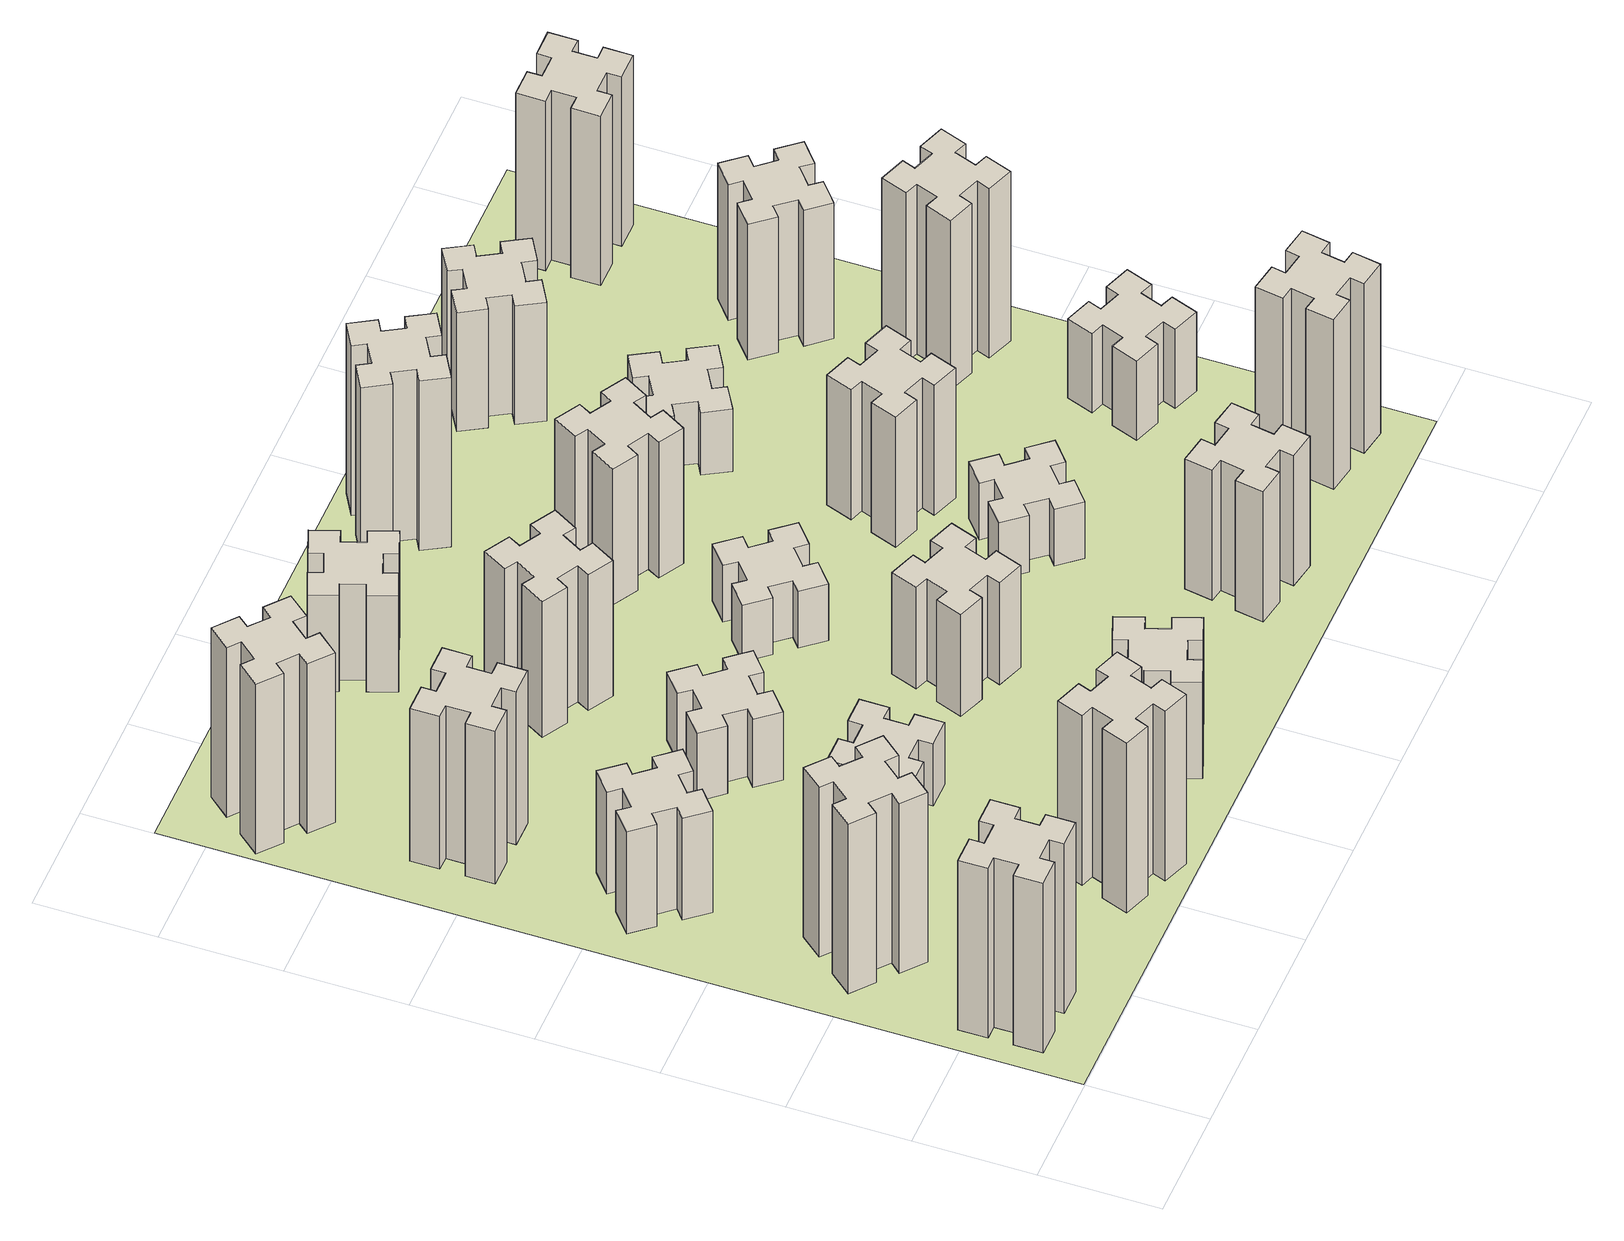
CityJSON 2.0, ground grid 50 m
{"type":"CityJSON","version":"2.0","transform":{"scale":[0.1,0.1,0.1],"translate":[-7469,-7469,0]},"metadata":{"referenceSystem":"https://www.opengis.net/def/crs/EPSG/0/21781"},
"CityObjects":{
"building1":{"type":"Building","attributes":{"class":"1000","function":"1000","usage":"1000","yearOfConstruction":2016,"roofType":"1000","measuredHeight":90,"storeysAboveGround":30,"storeysBelowGround":0},"geometry":[{"type":"Solid","lod":"1","boundaries":[[[[0,1,2,3,4,5,6,7,8,9,10,11,12,13,14,15,16,17,18,19]],[[17,16,20,21]],[[16,15,22,20]],[[15,14,23,22]],[[14,13,24,23]],[[13,12,25,24]],[[12,11,26,25]],[[11,10,27,26]],[[10,9,28,27]],[[9,8,29,28]],[[8,7,30,29]],[[7,6,31,30]],[[6,5,32,31]],[[5,4,33,32]],[[4,3,34,33]],[[3,2,35,34]],[[2,1,36,35]],[[1,0,37,36]],[[0,19,38,37]],[[19,18,39,38]],[[18,17,21,39]],[[24,25,26,27,28,29,30,31,32,33,34,35,36,37,38,39,21,20,22,23]]]]}]},
"building2":{"type":"Building","attributes":{"class":"1000","function":"1000","usage":"1000","yearOfConstruction":2016,"roofType":"1000","measuredHeight":90,"storeysAboveGround":30,"storeysBelowGround":0},"geometry":[{"type":"Solid","lod":"1","boundaries":[[[[40,41,42,43,44,45,46,47,48,49,50,51,52,53,54,55,56,57,58,59]],[[57,56,60,61]],[[56,55,62,60]],[[55,54,63,62]],[[54,53,64,63]],[[53,52,65,64]],[[52,51,66,65]],[[51,50,67,66]],[[50,49,68,67]],[[49,48,69,68]],[[48,47,70,69]],[[47,46,71,70]],[[46,45,72,71]],[[45,44,73,72]],[[44,43,74,73]],[[43,42,75,74]],[[42,41,76,75]],[[41,40,77,76]],[[40,59,78,77]],[[59,58,79,78]],[[58,57,61,79]],[[64,65,66,67,68,69,70,71,72,73,74,75,76,77,78,79,61,60,62,63]]]]}]},
"building3":{"type":"Building","attributes":{"class":"1000","function":"1000","usage":"1000","yearOfConstruction":2016,"roofType":"1000","measuredHeight":54,"storeysAboveGround":30,"storeysBelowGround":0},"geometry":[{"type":"Solid","lod":"1","boundaries":[[[[80,81,82,83,84,85,86,87,88,89,90,91,92,93,94,95,96,97,98,99]],[[97,96,100,101]],[[96,95,102,100]],[[95,94,103,102]],[[94,93,104,103]],[[93,92,105,104]],[[92,91,106,105]],[[91,90,107,106]],[[90,89,108,107]],[[89,88,109,108]],[[88,87,110,109]],[[87,86,111,110]],[[86,85,112,111]],[[85,84,113,112]],[[84,83,114,113]],[[83,82,115,114]],[[82,81,116,115]],[[81,80,117,116]],[[80,99,118,117]],[[99,98,119,118]],[[98,97,101,119]],[[104,105,106,107,108,109,110,111,112,113,114,115,116,117,118,119,101,100,102,103]]]]}]},
"building4":{"type":"Building","attributes":{"class":"1000","function":"1000","usage":"1000","yearOfConstruction":2016,"roofType":"1000","measuredHeight":81,"storeysAboveGround":30,"storeysBelowGround":0},"geometry":[{"type":"Solid","lod":"1","boundaries":[[[[120,121,122,123,124,125,126,127,128,129,130,131,132,133,134,135,136,137,138,139]],[[137,136,140,141]],[[136,135,142,140]],[[135,134,143,142]],[[134,133,144,143]],[[133,132,145,144]],[[132,131,146,145]],[[131,130,147,146]],[[130,129,148,147]],[[129,128,149,148]],[[128,127,150,149]],[[127,126,151,150]],[[126,125,152,151]],[[125,124,153,152]],[[124,123,154,153]],[[123,122,155,154]],[[122,121,156,155]],[[121,120,157,156]],[[120,139,158,157]],[[139,138,159,158]],[[138,137,141,159]],[[144,145,146,147,148,149,150,151,152,153,154,155,156,157,158,159,141,140,142,143]]]]}]},
"building5":{"type":"Building","attributes":{"class":"1000","function":"1000","usage":"1000","yearOfConstruction":2016,"roofType":"1000","measuredHeight":90,"storeysAboveGround":30,"storeysBelowGround":0},"geometry":[{"type":"Solid","lod":"1","boundaries":[[[[160,161,162,163,164,165,166,167,168,169,170,171,172,173,174,175,176,177,178,179]],[[177,176,180,181]],[[176,175,182,180]],[[175,174,183,182]],[[174,173,184,183]],[[173,172,185,184]],[[172,171,186,185]],[[171,170,187,186]],[[170,169,188,187]],[[169,168,189,188]],[[168,167,190,189]],[[167,166,191,190]],[[166,165,192,191]],[[165,164,193,192]],[[164,163,194,193]],[[163,162,195,194]],[[162,161,196,195]],[[161,160,197,196]],[[160,179,198,197]],[[179,178,199,198]],[[178,177,181,199]],[[184,185,186,187,188,189,190,191,192,193,194,195,196,197,198,199,181,180,182,183]]]]}]},
"building6":{"type":"Building","attributes":{"class":"1000","function":"1000","usage":"1000","yearOfConstruction":2016,"roofType":"1000","measuredHeight":90,"storeysAboveGround":30,"storeysBelowGround":0},"geometry":[{"type":"Solid","lod":"1","boundaries":[[[[200,201,202,203,204,205,206,207,208,209,210,211,212,213,214,215,216,217,218,219]],[[217,216,220,221]],[[216,215,222,220]],[[215,214,223,222]],[[214,213,224,223]],[[213,212,225,224]],[[212,211,226,225]],[[211,210,227,226]],[[210,209,228,227]],[[209,208,229,228]],[[208,207,230,229]],[[207,206,231,230]],[[206,205,232,231]],[[205,204,233,232]],[[204,203,234,233]],[[203,202,235,234]],[[202,201,236,235]],[[201,200,237,236]],[[200,219,238,237]],[[219,218,239,238]],[[218,217,221,239]],[[224,225,226,227,228,229,230,231,232,233,234,235,236,237,238,239,221,220,222,223]]]]}]},
"building7":{"type":"Building","attributes":{"class":"1000","function":"1000","usage":"1000","yearOfConstruction":2016,"roofType":"1000","measuredHeight":33,"storeysAboveGround":30,"storeysBelowGround":0},"geometry":[{"type":"Solid","lod":"1","boundaries":[[[[240,241,242,243,244,245,246,247,248,249,250,251,252,253,254,255,256,257,258,259]],[[257,256,260,261]],[[256,255,262,260]],[[255,254,263,262]],[[254,253,264,263]],[[253,252,265,264]],[[252,251,266,265]],[[251,250,267,266]],[[250,249,268,267]],[[249,248,269,268]],[[248,247,270,269]],[[247,246,271,270]],[[246,245,272,271]],[[245,244,273,272]],[[244,243,274,273]],[[243,242,275,274]],[[242,241,276,275]],[[241,240,277,276]],[[240,259,278,277]],[[259,258,279,278]],[[258,257,261,279]],[[264,265,266,267,268,269,270,271,272,273,274,275,276,277,278,279,261,260,262,263]]]]}]},
"building8":{"type":"Building","attributes":{"class":"1000","function":"1000","usage":"1000","yearOfConstruction":2016,"roofType":"1000","measuredHeight":36,"storeysAboveGround":30,"storeysBelowGround":0},"geometry":[{"type":"Solid","lod":"1","boundaries":[[[[280,281,282,283,284,285,286,287,288,289,290,291,292,293,294,295,296,297,298,299]],[[297,296,300,301]],[[296,295,302,300]],[[295,294,303,302]],[[294,293,304,303]],[[293,292,305,304]],[[292,291,306,305]],[[291,290,307,306]],[[290,289,308,307]],[[289,288,309,308]],[[288,287,310,309]],[[287,286,311,310]],[[286,285,312,311]],[[285,284,313,312]],[[284,283,314,313]],[[283,282,315,314]],[[282,281,316,315]],[[281,280,317,316]],[[280,299,318,317]],[[299,298,319,318]],[[298,297,301,319]],[[304,305,306,307,308,309,310,311,312,313,314,315,316,317,318,319,301,300,302,303]]]]}]},
"building9":{"type":"Building","attributes":{"class":"1000","function":"1000","usage":"1000","yearOfConstruction":2016,"roofType":"1000","measuredHeight":51,"storeysAboveGround":30,"storeysBelowGround":0},"geometry":[{"type":"Solid","lod":"1","boundaries":[[[[320,321,322,323,324,325,326,327,328,329,330,331,332,333,334,335,336,337,338,339]],[[337,336,340,341]],[[336,335,342,340]],[[335,334,343,342]],[[334,333,344,343]],[[333,332,345,344]],[[332,331,346,345]],[[331,330,347,346]],[[330,329,348,347]],[[329,328,349,348]],[[328,327,350,349]],[[327,326,351,350]],[[326,325,352,351]],[[325,324,353,352]],[[324,323,354,353]],[[323,322,355,354]],[[322,321,356,355]],[[321,320,357,356]],[[320,339,358,357]],[[339,338,359,358]],[[338,337,341,359]],[[344,345,346,347,348,349,350,351,352,353,354,355,356,357,358,359,341,340,342,343]]]]}]},
"building10":{"type":"Building","attributes":{"class":"1000","function":"1000","usage":"1000","yearOfConstruction":2016,"roofType":"1000","measuredHeight":72,"storeysAboveGround":30,"storeysBelowGround":0},"geometry":[{"type":"Solid","lod":"1","boundaries":[[[[360,361,362,363,364,365,366,367,368,369,370,371,372,373,374,375,376,377,378,379]],[[377,376,380,381]],[[376,375,382,380]],[[375,374,383,382]],[[374,373,384,383]],[[373,372,385,384]],[[372,371,386,385]],[[371,370,387,386]],[[370,369,388,387]],[[369,368,389,388]],[[368,367,390,389]],[[367,366,391,390]],[[366,365,392,391]],[[365,364,393,392]],[[364,363,394,393]],[[363,362,395,394]],[[362,361,396,395]],[[361,360,397,396]],[[360,379,398,397]],[[379,378,399,398]],[[378,377,381,399]],[[384,385,386,387,388,389,390,391,392,393,394,395,396,397,398,399,381,380,382,383]]]]}]},
"building11":{"type":"Building","attributes":{"class":"1000","function":"1000","usage":"1000","yearOfConstruction":2016,"roofType":"1000","measuredHeight":51,"storeysAboveGround":30,"storeysBelowGround":0},"geometry":[{"type":"Solid","lod":"1","boundaries":[[[[400,401,402,403,404,405,406,407,408,409,410,411,412,413,414,415,416,417,418,419]],[[417,416,420,421]],[[416,415,422,420]],[[415,414,423,422]],[[414,413,424,423]],[[413,412,425,424]],[[412,411,426,425]],[[411,410,427,426]],[[410,409,428,427]],[[409,408,429,428]],[[408,407,430,429]],[[407,406,431,430]],[[406,405,432,431]],[[405,404,433,432]],[[404,403,434,433]],[[403,402,435,434]],[[402,401,436,435]],[[401,400,437,436]],[[400,419,438,437]],[[419,418,439,438]],[[418,417,421,439]],[[424,425,426,427,428,429,430,431,432,433,434,435,436,437,438,439,421,420,422,423]]]]}]},
"building12":{"type":"Building","attributes":{"class":"1000","function":"1000","usage":"1000","yearOfConstruction":2016,"roofType":"1000","measuredHeight":54,"storeysAboveGround":30,"storeysBelowGround":0},"geometry":[{"type":"Solid","lod":"1","boundaries":[[[[440,441,442,443,444,445,446,447,448,449,450,451,452,453,454,455,456,457,458,459]],[[457,456,460,461]],[[456,455,462,460]],[[455,454,463,462]],[[454,453,464,463]],[[453,452,465,464]],[[452,451,466,465]],[[451,450,467,466]],[[450,449,468,467]],[[449,448,469,468]],[[448,447,470,469]],[[447,446,471,470]],[[446,445,472,471]],[[445,444,473,472]],[[444,443,474,473]],[[443,442,475,474]],[[442,441,476,475]],[[441,440,477,476]],[[440,459,478,477]],[[459,458,479,478]],[[458,457,461,479]],[[464,465,466,467,468,469,470,471,472,473,474,475,476,477,478,479,461,460,462,463]]]]}]},
"building13":{"type":"Building","attributes":{"class":"1000","function":"1000","usage":"1000","yearOfConstruction":2016,"roofType":"1000","measuredHeight":30,"storeysAboveGround":30,"storeysBelowGround":0},"geometry":[{"type":"Solid","lod":"1","boundaries":[[[[480,481,482,483,484,485,486,487,488,489,490,491,492,493,494,495,496,497,498,499]],[[497,496,500,501]],[[496,495,502,500]],[[495,494,503,502]],[[494,493,504,503]],[[493,492,505,504]],[[492,491,506,505]],[[491,490,507,506]],[[490,489,508,507]],[[489,488,509,508]],[[488,487,510,509]],[[487,486,511,510]],[[486,485,512,511]],[[485,484,513,512]],[[484,483,514,513]],[[483,482,515,514]],[[482,481,516,515]],[[481,480,517,516]],[[480,499,518,517]],[[499,498,519,518]],[[498,497,501,519]],[[504,505,506,507,508,509,510,511,512,513,514,515,516,517,518,519,501,500,502,503]]]]}]},
"building14":{"type":"Building","attributes":{"class":"1000","function":"1000","usage":"1000","yearOfConstruction":2016,"roofType":"1000","measuredHeight":72,"storeysAboveGround":30,"storeysBelowGround":0},"geometry":[{"type":"Solid","lod":"1","boundaries":[[[[520,521,522,523,524,525,526,527,528,529,530,531,532,533,534,535,536,537,538,539]],[[537,536,540,541]],[[536,535,542,540]],[[535,534,543,542]],[[534,533,544,543]],[[533,532,545,544]],[[532,531,546,545]],[[531,530,547,546]],[[530,529,548,547]],[[529,528,549,548]],[[528,527,550,549]],[[527,526,551,550]],[[526,525,552,551]],[[525,524,553,552]],[[524,523,554,553]],[[523,522,555,554]],[[522,521,556,555]],[[521,520,557,556]],[[520,539,558,557]],[[539,538,559,558]],[[538,537,541,559]],[[544,545,546,547,548,549,550,551,552,553,554,555,556,557,558,559,541,540,542,543]]]]}]},
"building15":{"type":"Building","attributes":{"class":"1000","function":"1000","usage":"1000","yearOfConstruction":2016,"roofType":"1000","measuredHeight":69,"storeysAboveGround":30,"storeysBelowGround":0},"geometry":[{"type":"Solid","lod":"1","boundaries":[[[[560,561,562,563,564,565,566,567,568,569,570,571,572,573,574,575,576,577,578,579]],[[577,576,580,581]],[[576,575,582,580]],[[575,574,583,582]],[[574,573,584,583]],[[573,572,585,584]],[[572,571,586,585]],[[571,570,587,586]],[[570,569,588,587]],[[569,568,589,588]],[[568,567,590,589]],[[567,566,591,590]],[[566,565,592,591]],[[565,564,593,592]],[[564,563,594,593]],[[563,562,595,594]],[[562,561,596,595]],[[561,560,597,596]],[[560,579,598,597]],[[579,578,599,598]],[[578,577,581,599]],[[584,585,586,587,588,589,590,591,592,593,594,595,596,597,598,599,581,580,582,583]]]]}]},
"building16":{"type":"Building","attributes":{"class":"1000","function":"1000","usage":"1000","yearOfConstruction":2016,"roofType":"1000","measuredHeight":90,"storeysAboveGround":30,"storeysBelowGround":0},"geometry":[{"type":"Solid","lod":"1","boundaries":[[[[600,601,602,603,604,605,606,607,608,609,610,611,612,613,614,615,616,617,618,619]],[[617,616,620,621]],[[616,615,622,620]],[[615,614,623,622]],[[614,613,624,623]],[[613,612,625,624]],[[612,611,626,625]],[[611,610,627,626]],[[610,609,628,627]],[[609,608,629,628]],[[608,607,630,629]],[[607,606,631,630]],[[606,605,632,631]],[[605,604,633,632]],[[604,603,634,633]],[[603,602,635,634]],[[602,601,636,635]],[[601,600,637,636]],[[600,619,638,637]],[[619,618,639,638]],[[618,617,621,639]],[[624,625,626,627,628,629,630,631,632,633,634,635,636,637,638,639,621,620,622,623]]]]}]},
"building17":{"type":"Building","attributes":{"class":"1000","function":"1000","usage":"1000","yearOfConstruction":2016,"roofType":"1000","measuredHeight":30,"storeysAboveGround":30,"storeysBelowGround":0},"geometry":[{"type":"Solid","lod":"1","boundaries":[[[[640,641,642,643,644,645,646,647,648,649,650,651,652,653,654,655,656,657,658,659]],[[657,656,660,661]],[[656,655,662,660]],[[655,654,663,662]],[[654,653,664,663]],[[653,652,665,664]],[[652,651,666,665]],[[651,650,667,666]],[[650,649,668,667]],[[649,648,669,668]],[[648,647,670,669]],[[647,646,671,670]],[[646,645,672,671]],[[645,644,673,672]],[[644,643,674,673]],[[643,642,675,674]],[[642,641,676,675]],[[641,640,677,676]],[[640,659,678,677]],[[659,658,679,678]],[[658,657,661,679]],[[664,665,666,667,668,669,670,671,672,673,674,675,676,677,678,679,661,660,662,663]]]]}]},
"building18":{"type":"Building","attributes":{"class":"1000","function":"1000","usage":"1000","yearOfConstruction":2016,"roofType":"1000","measuredHeight":69,"storeysAboveGround":30,"storeysBelowGround":0},"geometry":[{"type":"Solid","lod":"1","boundaries":[[[[680,681,682,683,684,685,686,687,688,689,690,691,692,693,694,695,696,697,698,699]],[[697,696,700,701]],[[696,695,702,700]],[[695,694,703,702]],[[694,693,704,703]],[[693,692,705,704]],[[692,691,706,705]],[[691,690,707,706]],[[690,689,708,707]],[[689,688,709,708]],[[688,687,710,709]],[[687,686,711,710]],[[686,685,712,711]],[[685,684,713,712]],[[684,683,714,713]],[[683,682,715,714]],[[682,681,716,715]],[[681,680,717,716]],[[680,699,718,717]],[[699,698,719,718]],[[698,697,701,719]],[[704,705,706,707,708,709,710,711,712,713,714,715,716,717,718,719,701,700,702,703]]]]}]},
"building19":{"type":"Building","attributes":{"class":"1000","function":"1000","usage":"1000","yearOfConstruction":2016,"roofType":"1000","measuredHeight":33,"storeysAboveGround":30,"storeysBelowGround":0},"geometry":[{"type":"Solid","lod":"1","boundaries":[[[[720,721,722,723,724,725,726,727,728,729,730,731,732,733,734,735,736,737,738,739]],[[737,736,740,741]],[[736,735,742,740]],[[735,734,743,742]],[[734,733,744,743]],[[733,732,745,744]],[[732,731,746,745]],[[731,730,747,746]],[[730,729,748,747]],[[729,728,749,748]],[[728,727,750,749]],[[727,726,751,750]],[[726,725,752,751]],[[725,724,753,752]],[[724,723,754,753]],[[723,722,755,754]],[[722,721,756,755]],[[721,720,757,756]],[[720,739,758,757]],[[739,738,759,758]],[[738,737,741,759]],[[744,745,746,747,748,749,750,751,752,753,754,755,756,757,758,759,741,740,742,743]]]]}]},
"building20":{"type":"Building","attributes":{"class":"1000","function":"1000","usage":"1000","yearOfConstruction":2016,"roofType":"1000","measuredHeight":90,"storeysAboveGround":30,"storeysBelowGround":0},"geometry":[{"type":"Solid","lod":"1","boundaries":[[[[760,761,762,763,764,765,766,767,768,769,770,771,772,773,774,775,776,777,778,779]],[[777,776,780,781]],[[776,775,782,780]],[[775,774,783,782]],[[774,773,784,783]],[[773,772,785,784]],[[772,771,786,785]],[[771,770,787,786]],[[770,769,788,787]],[[769,768,789,788]],[[768,767,790,789]],[[767,766,791,790]],[[766,765,792,791]],[[765,764,793,792]],[[764,763,794,793]],[[763,762,795,794]],[[762,761,796,795]],[[761,760,797,796]],[[760,779,798,797]],[[779,778,799,798]],[[778,777,781,799]],[[784,785,786,787,788,789,790,791,792,793,794,795,796,797,798,799,781,780,782,783]]]]}]},
"building21":{"type":"Building","attributes":{"class":"1000","function":"1000","usage":"1000","yearOfConstruction":2016,"roofType":"1000","measuredHeight":63,"storeysAboveGround":30,"storeysBelowGround":0},"geometry":[{"type":"Solid","lod":"1","boundaries":[[[[800,801,802,803,804,805,806,807,808,809,810,811,812,813,814,815,816,817,818,819]],[[817,816,820,821]],[[816,815,822,820]],[[815,814,823,822]],[[814,813,824,823]],[[813,812,825,824]],[[812,811,826,825]],[[811,810,827,826]],[[810,809,828,827]],[[809,808,829,828]],[[808,807,830,829]],[[807,806,831,830]],[[806,805,832,831]],[[805,804,833,832]],[[804,803,834,833]],[[803,802,835,834]],[[802,801,836,835]],[[801,800,837,836]],[[800,819,838,837]],[[819,818,839,838]],[[818,817,821,839]],[[824,825,826,827,828,829,830,831,832,833,834,835,836,837,838,839,821,820,822,823]]]]}]},
"building22":{"type":"Building","attributes":{"class":"1000","function":"1000","usage":"1000","yearOfConstruction":2016,"roofType":"1000","measuredHeight":42,"storeysAboveGround":30,"storeysBelowGround":0},"geometry":[{"type":"Solid","lod":"1","boundaries":[[[[840,841,842,843,844,845,846,847,848,849,850,851,852,853,854,855,856,857,858,859]],[[857,856,860,861]],[[856,855,862,860]],[[855,854,863,862]],[[854,853,864,863]],[[853,852,865,864]],[[852,851,866,865]],[[851,850,867,866]],[[850,849,868,867]],[[849,848,869,868]],[[848,847,870,869]],[[847,846,871,870]],[[846,845,872,871]],[[845,844,873,872]],[[844,843,874,873]],[[843,842,875,874]],[[842,841,876,875]],[[841,840,877,876]],[[840,859,878,877]],[[859,858,879,878]],[[858,857,861,879]],[[864,865,866,867,868,869,870,871,872,873,874,875,876,877,878,879,861,860,862,863]]]]}]},
"building23":{"type":"Building","attributes":{"class":"1000","function":"1000","usage":"1000","yearOfConstruction":2016,"roofType":"1000","measuredHeight":90,"storeysAboveGround":30,"storeysBelowGround":0},"geometry":[{"type":"Solid","lod":"1","boundaries":[[[[880,881,882,883,884,885,886,887,888,889,890,891,892,893,894,895,896,897,898,899]],[[897,896,900,901]],[[896,895,902,900]],[[895,894,903,902]],[[894,893,904,903]],[[893,892,905,904]],[[892,891,906,905]],[[891,890,907,906]],[[890,889,908,907]],[[889,888,909,908]],[[888,887,910,909]],[[887,886,911,910]],[[886,885,912,911]],[[885,884,913,912]],[[884,883,914,913]],[[883,882,915,914]],[[882,881,916,915]],[[881,880,917,916]],[[880,899,918,917]],[[899,898,919,918]],[[898,897,901,919]],[[904,905,906,907,908,909,910,911,912,913,914,915,916,917,918,919,901,900,902,903]]]]}]},
"building24":{"type":"Building","attributes":{"class":"1000","function":"1000","usage":"1000","yearOfConstruction":2016,"roofType":"1000","measuredHeight":72,"storeysAboveGround":30,"storeysBelowGround":0},"geometry":[{"type":"Solid","lod":"1","boundaries":[[[[920,921,922,923,924,925,926,927,928,929,930,931,932,933,934,935,936,937,938,939]],[[937,936,940,941]],[[936,935,942,940]],[[935,934,943,942]],[[934,933,944,943]],[[933,932,945,944]],[[932,931,946,945]],[[931,930,947,946]],[[930,929,948,947]],[[929,928,949,948]],[[928,927,950,949]],[[927,926,951,950]],[[926,925,952,951]],[[925,924,953,952]],[[924,923,954,953]],[[923,922,955,954]],[[922,921,956,955]],[[921,920,957,956]],[[920,939,958,957]],[[939,938,959,958]],[[938,937,941,959]],[[944,945,946,947,948,949,950,951,952,953,954,955,956,957,958,959,941,940,942,943]]]]}]},
"building25":{"type":"Building","attributes":{"class":"1000","function":"1000","usage":"1000","yearOfConstruction":2016,"roofType":"1000","measuredHeight":90,"storeysAboveGround":30,"storeysBelowGround":0},"geometry":[{"type":"Solid","lod":"1","boundaries":[[[[960,961,962,963,964,965,966,967,968,969,970,971,972,973,974,975,976,977,978,979]],[[977,976,980,981]],[[976,975,982,980]],[[975,974,983,982]],[[974,973,984,983]],[[973,972,985,984]],[[972,971,986,985]],[[971,970,987,986]],[[970,969,988,987]],[[969,968,989,988]],[[968,967,990,989]],[[967,966,991,990]],[[966,965,992,991]],[[965,964,993,992]],[[964,963,994,993]],[[963,962,995,994]],[[962,961,996,995]],[[961,960,997,996]],[[960,979,998,997]],[[979,978,999,998]],[[978,977,981,999]],[[984,985,986,987,988,989,990,991,992,993,994,995,996,997,998,999,981,980,982,983]]]]}]},
"landuse1":{"type":"LandUse","attributes":{"name":"plot1","function":"1010"},"geometry":[{"type":"MultiSurface","lod":"1","boundaries":[[[1000,1001,1002,1003]]]}]}
},
"vertices":[
[165,425,0],[165,325,0],[105,325,0],[105,205,0],[225,205,0],[225,265,0],[325,265,0],[325,205,0],[445,205,0],[445,325,0],[385,325,0],[385,425,0],[445,425,0],[445,545,0],[325,545,0],[325,485,0],[225,485,0],[225,545,0],[105,545,0],[105,425,0],[225,485,900],[225,545,900],[325,485,900],[325,545,900],[445,545,900],[445,425,900],[385,425,900],[385,325,900],[445,325,900],[445,205,900],[325,205,900],[325,265,900],[225,265,900],[225,205,900],[105,205,900],[105,325,900],[165,325,900],[165,425,900],[105,425,900],[105,545,900],
[484,1067,0],[408,1132,0],[446,1178,0],[354,1255,0],[277,1163,0],[323,1124,0],[259,1048,0],[213,1086,0],[136,994,0],[228,917,0],[266,963,0],[343,899,0],[304,853,0],[396,776,0],[473,868,0],[427,906,0],[492,983,0],[538,944,0],[615,1036,0],[523,1113,0],[492,983,900],[538,944,900],[427,906,900],[473,868,900],[396,776,900],[304,853,900],[343,899,900],[266,963,900],[228,917,900],[136,994,900],[213,1086,900],[259,1048,900],[323,1124,900],[277,1163,900],[354,1255,900],[446,1178,900],[408,1132,900],[484,1067,900],[523,1113,900],[615,1036,900],
[492,1888,0],[427,1964,0],[473,2003,0],[396,2095,0],[304,2018,0],[343,1972,0],[266,1907,0],[228,1953,0],[136,1876,0],[213,1784,0],[259,1823,0],[323,1746,0],[277,1708,0],[354,1616,0],[446,1693,0],[408,1739,0],[484,1803,0],[523,1757,0],[615,1834,0],[538,1926,0],[484,1803,540],[523,1757,540],[408,1739,540],[446,1693,540],[354,1616,540],[277,1708,540],[323,1746,540],[259,1823,540],[213,1784,540],[136,1876,540],[228,1953,540],[266,1907,540],[343,1972,540],[304,2018,540],[396,2095,540],[473,2003,540],[427,1964,540],[492,1888,540],[538,1926,540],[615,1834,540],
[485,2545,0],[485,2645,0],[545,2645,0],[545,2765,0],[425,2765,0],[425,2705,0],[325,2705,0],[325,2765,0],[205,2765,0],[205,2645,0],[265,2645,0],[265,2545,0],[205,2545,0],[205,2425,0],[325,2425,0],[325,2485,0],[425,2485,0],[425,2425,0],[545,2425,0],[545,2545,0],[425,2485,810],[425,2425,810],[325,2485,810],[325,2425,810],[205,2425,810],[205,2545,810],[265,2545,810],[265,2645,810],[205,2645,810],[205,2765,810],[325,2765,810],[325,2705,810],[425,2705,810],[425,2765,810],[545,2765,810],[545,2645,810],[485,2645,810],[485,2545,810],[545,2545,810],[545,2425,810],
[1029,360,0],[995,266,0],[939,287,0],[897,174,0],[1010,133,0],[1031,189,0],[1125,155,0],[1104,99,0],[1217,57,0],[1258,170,0],[1202,191,0],[1236,285,0],[1292,264,0],[1333,377,0],[1220,418,0],[1200,362,0],[1106,396,0],[1127,452,0],[1014,493,0],[973,380,0],[1106,396,900],[1127,452,900],[1200,362,900],[1220,418,900],[1333,377,900],[1292,264,900],[1236,285,900],[1202,191,900],[1258,170,900],[1217,57,900],[1104,99,900],[1125,155,900],[1031,189,900],[1010,133,900],[897,174,900],[939,287,900],[995,266,900],[1029,360,900],[973,380,900],[1014,493,900],
[384,3387,0],[308,3452,0],[346,3498,0],[254,3575,0],[177,3483,0],[223,3444,0],[159,3368,0],[113,3406,0],[36,3314,0],[128,3237,0],[166,3283,0],[243,3219,0],[204,3173,0],[296,3096,0],[373,3188,0],[327,3226,0],[392,3303,0],[438,3264,0],[515,3356,0],[423,3433,0],[392,3303,900],[438,3264,900],[327,3226,900],[373,3188,900],[296,3096,900],[204,3173,900],[243,3219,900],[166,3283,900],[128,3237,900],[36,3314,900],[113,3406,900],[159,3368,900],[223,3444,900],[177,3483,900],[254,3575,900],[346,3498,900],[308,3452,900],[384,3387,900],[423,3433,900],[515,3356,900],
[1225,1165,0],[1225,1265,0],[1285,1265,0],[1285,1385,0],[1165,1385,0],[1165,1325,0],[1065,1325,0],[1065,1385,0],[945,1385,0],[945,1265,0],[1005,1265,0],[1005,1165,0],[945,1165,0],[945,1045,0],[1065,1045,0],[1065,1105,0],[1165,1105,0],[1165,1045,0],[1285,1045,0],[1285,1165,0],[1165,1105,330],[1165,1045,330],[1065,1105,330],[1065,1045,330],[945,1045,330],[945,1165,330],[1005,1165,330],[1005,1265,330],[945,1265,330],[945,1385,330],[1065,1385,330],[1065,1325,330],[1165,1325,330],[1165,1385,330],[1285,1385,330],[1285,1265,330],[1225,1265,330],[1225,1165,330],[1285,1165,330],[1285,1045,330],
[1083,1972,0],[1006,1907,0],[968,1953,0],[876,1876,0],[953,1784,0],[999,1823,0],[1063,1746,0],[1017,1708,0],[1094,1616,0],[1186,1693,0],[1148,1739,0],[1224,1803,0],[1263,1757,0],[1355,1834,0],[1278,1926,0],[1232,1888,0],[1167,1964,0],[1213,2003,0],[1136,2095,0],[1044,2018,0],[1167,1964,360],[1213,2003,360],[1232,1888,360],[1278,1926,360],[1355,1834,360],[1263,1757,360],[1224,1803,360],[1148,1739,360],[1186,1693,360],[1094,1616,360],[1017,1708,360],[1063,1746,360],[999,1823,360],[953,1784,360],[876,1876,360],[968,1953,360],[1006,1907,360],[1083,1972,360],[1044,2018,360],[1136,2095,360],
[1765,496,0],[1671,462,0],[1650,518,0],[1537,477,0],[1579,364,0],[1635,385,0],[1669,291,0],[1613,270,0],[1654,157,0],[1767,199,0],[1746,255,0],[1840,289,0],[1860,233,0],[1973,274,0],[1932,387,0],[1876,366,0],[1842,460,0],[1898,480,0],[1857,593,0],[1744,552,0],[1842,460,510],[1898,480,510],[1876,366,510],[1932,387,510],[1973,274,510],[1860,233,510],[1840,289,510],[1746,255,510],[1767,199,510],[1654,157,510],[1613,270,510],[1669,291,510],[1635,385,510],[1579,364,510],[1537,477,510],[1650,518,510],[1671,462,510],[1765,496,510],[1744,552,510],[1857,593,510],
[1314,2666,0],[1227,2716,0],[1257,2768,0],[1153,2828,0],[1093,2724,0],[1145,2694,0],[1095,2607,0],[1043,2637,0],[983,2533,0],[1087,2473,0],[1117,2525,0],[1204,2475,0],[1174,2423,0],[1278,2363,0],[1338,2467,0],[1286,2497,0],[1336,2584,0],[1388,2554,0],[1448,2658,0],[1344,2718,0],[1336,2584,720],[1388,2554,720],[1286,2497,720],[1338,2467,720],[1278,2363,720],[1174,2423,720],[1204,2475,720],[1117,2525,720],[1087,2473,720],[983,2533,720],[1043,2637,720],[1095,2607,720],[1145,2694,720],[1093,2724,720],[1153,2828,720],[1257,2768,720],[1227,2716,720],[1314,2666,720],[1344,2718,720],[1448,2658,720],
[1125,3456,0],[1031,3422,0],[1010,3478,0],[897,3437,0],[939,3324,0],[995,3345,0],[1029,3251,0],[973,3230,0],[1014,3117,0],[1127,3159,0],[1106,3215,0],[1200,3249,0],[1220,3193,0],[1333,3234,0],[1292,3347,0],[1236,3326,0],[1202,3420,0],[1258,3440,0],[1217,3553,0],[1104,3512,0],[1202,3420,510],[1258,3440,510],[1236,3326,510],[1292,3347,510],[1333,3234,510],[1220,3193,510],[1200,3249,510],[1106,3215,510],[1127,3159,510],[1014,3117,510],[973,3230,510],[1029,3251,510],[995,3345,510],[939,3324,510],[897,3437,510],[1010,3478,510],[1031,3422,510],[1125,3456,510],[1104,3512,510],[1217,3553,510],
[1769,1300,0],[1735,1206,0],[1679,1227,0],[1637,1114,0],[1750,1073,0],[1771,1129,0],[1865,1095,0],[1844,1039,0],[1957,997,0],[1998,1110,0],[1942,1131,0],[1976,1225,0],[2032,1204,0],[2073,1317,0],[1960,1358,0],[1940,1302,0],[1846,1336,0],[1867,1392,0],[1754,1433,0],[1713,1320,0],[1846,1336,540],[1867,1392,540],[1940,1302,540],[1960,1358,540],[2073,1317,540],[2032,1204,540],[1976,1225,540],[1942,1131,540],[1998,1110,540],[1957,997,540],[1844,1039,540],[1865,1095,540],[1771,1129,540],[1750,1073,540],[1637,1114,540],[1679,1227,540],[1735,1206,540],[1769,1300,540],[1713,1320,540],[1754,1433,540],
[1972,1988,0],[1907,2064,0],[1953,2103,0],[1876,2195,0],[1784,2118,0],[1823,2072,0],[1746,2007,0],[1708,2053,0],[1616,1976,0],[1693,1884,0],[1739,1923,0],[1803,1846,0],[1757,1808,0],[1834,1716,0],[1926,1793,0],[1888,1839,0],[1964,1903,0],[2003,1857,0],[2095,1934,0],[2018,2026,0],[1964,1903,300],[2003,1857,300],[1888,1839,300],[1926,1793,300],[1834,1716,300],[1757,1808,300],[1803,1846,300],[1739,1923,300],[1693,1884,300],[1616,1976,300],[1708,2053,300],[1746,2007,300],[1823,2072,300],[1784,2118,300],[1876,2195,300],[1953,2103,300],[1907,2064,300],[1972,1988,300],[2018,2026,300],[2095,1934,300],
[2026,2497,0],[2076,2584,0],[2128,2554,0],[2188,2658,0],[2084,2718,0],[2054,2666,0],[1967,2716,0],[1997,2768,0],[1893,2828,0],[1833,2724,0],[1885,2694,0],[1835,2607,0],[1783,2637,0],[1723,2533,0],[1827,2473,0],[1857,2525,0],[1944,2475,0],[1914,2423,0],[2018,2363,0],[2078,2467,0],[1944,2475,720],[1914,2423,720],[1857,2525,720],[1827,2473,720],[1723,2533,720],[1783,2637,720],[1835,2607,720],[1885,2694,720],[1833,2724,720],[1893,2828,720],[1997,2768,720],[1967,2716,720],[2054,2666,720],[2084,2718,720],[2188,2658,720],[2128,2554,720],[2076,2584,720],[2026,2497,720],[2078,2467,720],[2018,2363,720],
[2596,444,0],[2578,345,0],[2519,356,0],[2498,237,0],[2617,217,0],[2627,276,0],[2725,258,0],[2715,199,0],[2833,178,0],[2854,297,0],[2795,307,0],[2812,405,0],[2871,395,0],[2892,513,0],[2774,534,0],[2764,475,0],[2665,492,0],[2676,551,0],[2557,572,0],[2537,454,0],[2665,492,690],[2676,551,690],[2764,475,690],[2774,534,690],[2892,513,690],[2871,395,690],[2812,405,690],[2795,307,690],[2854,297,690],[2833,178,690],[2715,199,690],[2725,258,690],[2627,276,690],[2617,217,690],[2498,237,690],[2519,356,690],[2578,345,690],[2596,444,690],[2537,454,690],[2557,572,690],
[1844,3556,0],[1757,3506,0],[1727,3558,0],[1623,3498,0],[1683,3394,0],[1735,3424,0],[1785,3337,0],[1733,3307,0],[1793,3203,0],[1897,3263,0],[1867,3315,0],[1954,3365,0],[1984,3313,0],[2088,3373,0],[2028,3477,0],[1976,3447,0],[1926,3534,0],[1978,3564,0],[1918,3668,0],[1814,3608,0],[1926,3534,900],[1978,3564,900],[1976,3447,900],[2028,3477,900],[2088,3373,900],[1984,3313,900],[1954,3365,900],[1867,3315,900],[1897,3263,900],[1793,3203,900],[1733,3307,900],[1785,3337,900],[1735,3424,900],[1683,3394,900],[1623,3498,900],[1727,3558,900],[1757,3506,900],[1844,3556,900],[1814,3608,900],[1918,3668,900],
[2628,1099,0],[2704,1163,0],[2743,1117,0],[2835,1194,0],[2758,1286,0],[2712,1248,0],[2647,1324,0],[2693,1363,0],[2616,1455,0],[2524,1378,0],[2563,1332,0],[2486,1267,0],[2448,1313,0],[2356,1236,0],[2433,1144,0],[2479,1183,0],[2543,1106,0],[2497,1068,0],[2574,976,0],[2666,1053,0],[2543,1106,300],[2497,1068,300],[2479,1183,300],[2433,1144,300],[2356,1236,300],[2448,1313,300],[2486,1267,300],[2563,1332,300],[2524,1378,300],[2616,1455,300],[2693,1363,300],[2647,1324,300],[2712,1248,300],[2758,1286,300],[2835,1194,300],[2743,1117,300],[2704,1163,300],[2628,1099,300],[2666,1053,300],[2574,976,300],
[2682,1671,0],[2716,1765,0],[2772,1744,0],[2813,1857,0],[2700,1898,0],[2680,1842,0],[2586,1876,0],[2607,1932,0],[2494,1973,0],[2453,1860,0],[2509,1840,0],[2475,1746,0],[2419,1767,0],[2377,1654,0],[2490,1613,0],[2511,1669,0],[2605,1635,0],[2584,1579,0],[2697,1537,0],[2738,1650,0],[2605,1635,690],[2584,1579,690],[2511,1669,690],[2490,1613,690],[2377,1654,690],[2419,1767,690],[2475,1746,690],[2509,1840,690],[2453,1860,690],[2494,1973,690],[2607,1932,690],[2586,1876,690],[2680,1842,690],[2700,1898,690],[2813,1857,690],[2772,1744,690],[2716,1765,690],[2682,1671,690],[2738,1650,690],[2697,1537,690],
[2475,2584,0],[2525,2497,0],[2473,2467,0],[2533,2363,0],[2637,2423,0],[2607,2475,0],[2694,2525,0],[2724,2473,0],[2828,2533,0],[2768,2637,0],[2716,2607,0],[2666,2694,0],[2718,2724,0],[2658,2828,0],[2554,2768,0],[2584,2716,0],[2497,2666,0],[2467,2718,0],[2363,2658,0],[2423,2554,0],[2497,2666,330],[2467,2718,330],[2584,2716,330],[2554,2768,330],[2658,2828,330],[2718,2724,330],[2666,2694,330],[2716,2607,330],[2768,2637,330],[2828,2533,330],[2724,2473,330],[2694,2525,330],[2607,2475,330],[2637,2423,330],[2533,2363,330],[2473,2467,330],[2525,2497,330],[2475,2584,330],[2423,2554,330],[2363,2658,330],
[3504,475,0],[3405,492,0],[3416,551,0],[3297,572,0],[3277,454,0],[3336,444,0],[3318,345,0],[3259,356,0],[3238,237,0],[3357,217,0],[3367,276,0],[3465,258,0],[3455,199,0],[3573,178,0],[3594,297,0],[3535,307,0],[3552,405,0],[3611,395,0],[3632,513,0],[3514,534,0],[3552,405,900],[3611,395,900],[3535,307,900],[3594,297,900],[3573,178,900],[3455,199,900],[3465,258,900],[3367,276,900],[3357,217,900],[3238,237,900],[3259,356,900],[3318,345,900],[3336,444,900],[3277,454,900],[3297,572,900],[3416,551,900],[3405,492,900],[3504,475,900],[3514,534,900],[3632,513,900],
[2716,3347,0],[2666,3434,0],[2718,3464,0],[2658,3568,0],[2554,3508,0],[2584,3456,0],[2497,3406,0],[2467,3458,0],[2363,3398,0],[2423,3294,0],[2475,3324,0],[2525,3237,0],[2473,3207,0],[2533,3103,0],[2637,3163,0],[2607,3215,0],[2694,3265,0],[2724,3213,0],[2828,3273,0],[2768,3377,0],[2694,3265,630],[2724,3213,630],[2607,3215,630],[2637,3163,630],[2533,3103,630],[2473,3207,630],[2525,3237,630],[2475,3324,630],[2423,3294,630],[2363,3398,630],[2467,3458,630],[2497,3406,630],[2584,3456,630],[2554,3508,630],[2658,3568,630],[2718,3464,630],[2666,3434,630],[2716,3347,630],[2768,3377,630],[2828,3273,630],
[3351,1029,0],[3445,995,0],[3424,939,0],[3537,897,0],[3578,1010,0],[3522,1031,0],[3556,1125,0],[3612,1104,0],[3653,1217,0],[3540,1258,0],[3520,1202,0],[3426,1236,0],[3447,1292,0],[3334,1333,0],[3293,1220,0],[3349,1200,0],[3315,1106,0],[3259,1127,0],[3217,1014,0],[3330,973,0],[3315,1106,420],[3259,1127,420],[3349,1200,420],[3293,1220,420],[3334,1333,420],[3447,1292,420],[3426,1236,420],[3520,1202,420],[3540,1258,420],[3653,1217,420],[3612,1104,420],[3556,1125,420],[3522,1031,420],[3578,1010,420],[3537,897,420],[3424,939,420],[3445,995,420],[3351,1029,420],[3330,973,420],[3217,1014,420],
[3520,1942,0],[3426,1976,0],[3447,2032,0],[3334,2073,0],[3293,1960,0],[3349,1940,0],[3315,1846,0],[3259,1867,0],[3217,1754,0],[3330,1713,0],[3351,1769,0],[3445,1735,0],[3424,1679,0],[3537,1637,0],[3578,1750,0],[3522,1771,0],[3556,1865,0],[3612,1844,0],[3653,1957,0],[3540,1998,0],[3556,1865,900],[3612,1844,900],[3522,1771,900],[3578,1750,900],[3537,1637,900],[3424,1679,900],[3445,1735,900],[3351,1769,900],[3330,1713,900],[3217,1754,900],[3259,1867,900],[3315,1846,900],[3349,1940,900],[3293,1960,900],[3334,2073,900],[3447,2032,900],[3426,1976,900],[3520,1942,900],[3540,1998,900],[3653,1957,900],
[3219,2463,0],[3283,2386,0],[3237,2348,0],[3314,2256,0],[3406,2333,0],[3368,2379,0],[3444,2443,0],[3483,2397,0],[3575,2474,0],[3498,2566,0],[3452,2528,0],[3387,2604,0],[3433,2643,0],[3356,2735,0],[3264,2658,0],[3303,2612,0],[3226,2547,0],[3188,2593,0],[3096,2516,0],[3173,2424,0],[3226,2547,720],[3188,2593,720],[3303,2612,720],[3264,2658,720],[3356,2735,720],[3433,2643,720],[3387,2604,720],[3452,2528,720],[3498,2566,720],[3575,2474,720],[3483,2397,720],[3444,2443,720],[3368,2379,720],[3406,2333,720],[3314,2256,720],[3237,2348,720],[3283,2386,720],[3219,2463,720],[3173,2424,720],[3096,2516,720],
[3385,3225,0],[3485,3225,0],[3485,3165,0],[3605,3165,0],[3605,3285,0],[3545,3285,0],[3545,3385,0],[3605,3385,0],[3605,3505,0],[3485,3505,0],[3485,3445,0],[3385,3445,0],[3385,3505,0],[3265,3505,0],[3265,3385,0],[3325,3385,0],[3325,3285,0],[3265,3285,0],[3265,3165,0],[3385,3165,0],[3325,3285,900],[3265,3285,900],[3325,3385,900],[3265,3385,900],[3265,3505,900],[3385,3505,900],[3385,3445,900],[3485,3445,900],[3485,3505,900],[3605,3505,900],[3605,3385,900],[3545,3385,900],[3545,3285,900],[3605,3285,900],[3605,3165,900],[3485,3165,900],[3485,3225,900],[3385,3225,900],[3385,3165,900],[3265,3165,900],
[5,3705,0],[3705,3705,0],[3705,5,0],[5,5,0]
]}
